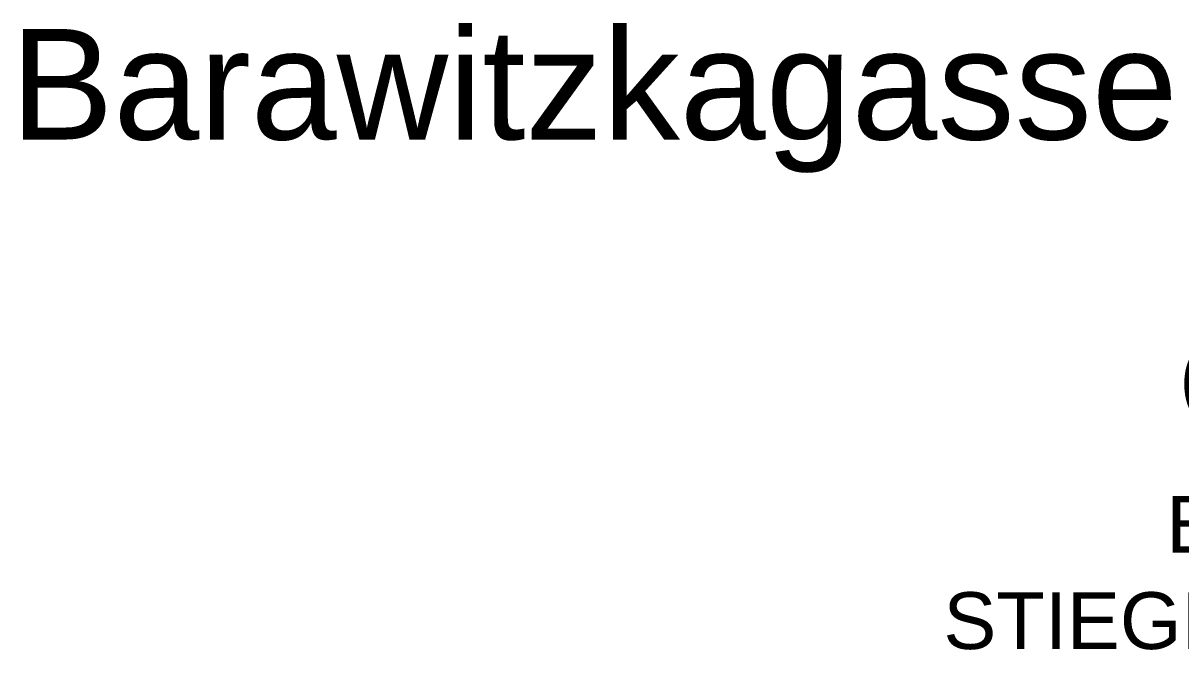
# Model space of a CAD drawing. Header units: metres. Extents: x -3 to 171, y -23 to 41.
# Drawn here: x 139.24 to 146.57, y 36.9 to 40.87 of the extents above; entities that cross this region are included whole.
import ezdxf

# ---------------------------------------------------------------- set-up
doc = ezdxf.new("R2010")
doc.units = ezdxf.units.M
doc.header["$MEASUREMENT"] = 0
doc.set_wipeout_variables(frame=1)
doc.linetypes.add('Wipeout_Contour', pattern=[1, 0, -1])
doc.layers.add('905 VP Beschriftung Übersicht.Übersicht', color=7, linetype='Continuous')
doc.layers.add('925 Vorentwurf Beschriftung', color=7, linetype='Continuous')
doc.styles.add('ERSTELLTER_STIL_5', font='arial.ttf')
doc.styles.add('ERSTELLTER_STIL_6', font='arial.ttf')

msp = doc.modelspace()

# ---------------------------------------------------------------- texts
at = {"layer": '925 Vorentwurf Beschriftung', "color": 7, "linetype": 'Continuous', "lineweight": 13, "insert": (142.8528, 39.9251), "char_height": 0.7, "attachment_point": 8, "style": 'ERSTELLTER_STIL_5'}
msp.add_mtext('\\A1;{\\pqc;\\fHelvetica|b0|i0|c0|p0;\\W1.000000;Barawitzkagasse}', dxfattribs=at)

# ---------------------------------------------------------------- wipeouts: each hides what was drawn before it
at = {"color": 154, "linetype": 'Wipeout_Contour', "lineweight": 13, "ltscale": 610.137441, "true_color": 0x004e91}
msp.add_wipeout([(145.0368, 39.2431), (150.2338, 39.2431), (150.2338, 37.3914), (145.0368, 37.3914)], dxfattribs=at).dxf.layer = '905 VP Beschriftung Übersicht.Übersicht'

# ---------------------------------------------------------------- next in the draw order: texts
at = {"layer": '905 VP Beschriftung Übersicht.Übersicht', "color": 154, "linetype": 'Continuous', "lineweight": 13, "true_color": 0x004e91, "insert": (147.6353, 36.9031), "char_height": 0.59163, "attachment_point": 8, "line_spacing_factor": 1.016939, "style": 'ERSTELLTER_STIL_6'}
msp.add_mtext('\\A1;{\\pqc;\\fHelvetica|b1|i0|c0|p0;\\W1.000000;ON24\\P\\pqc;\\fHelvetica|b0|i0|c0|p0;\\H0.608489x;\\W1.000000;EINGANG\\P\\pqc;\\fHelvetica|b0|i0|c0|p0;\\W1.000000;STIEGE 1 & STIEGE 2}', dxfattribs=at)

doc.saveas('drawing.dxf')
